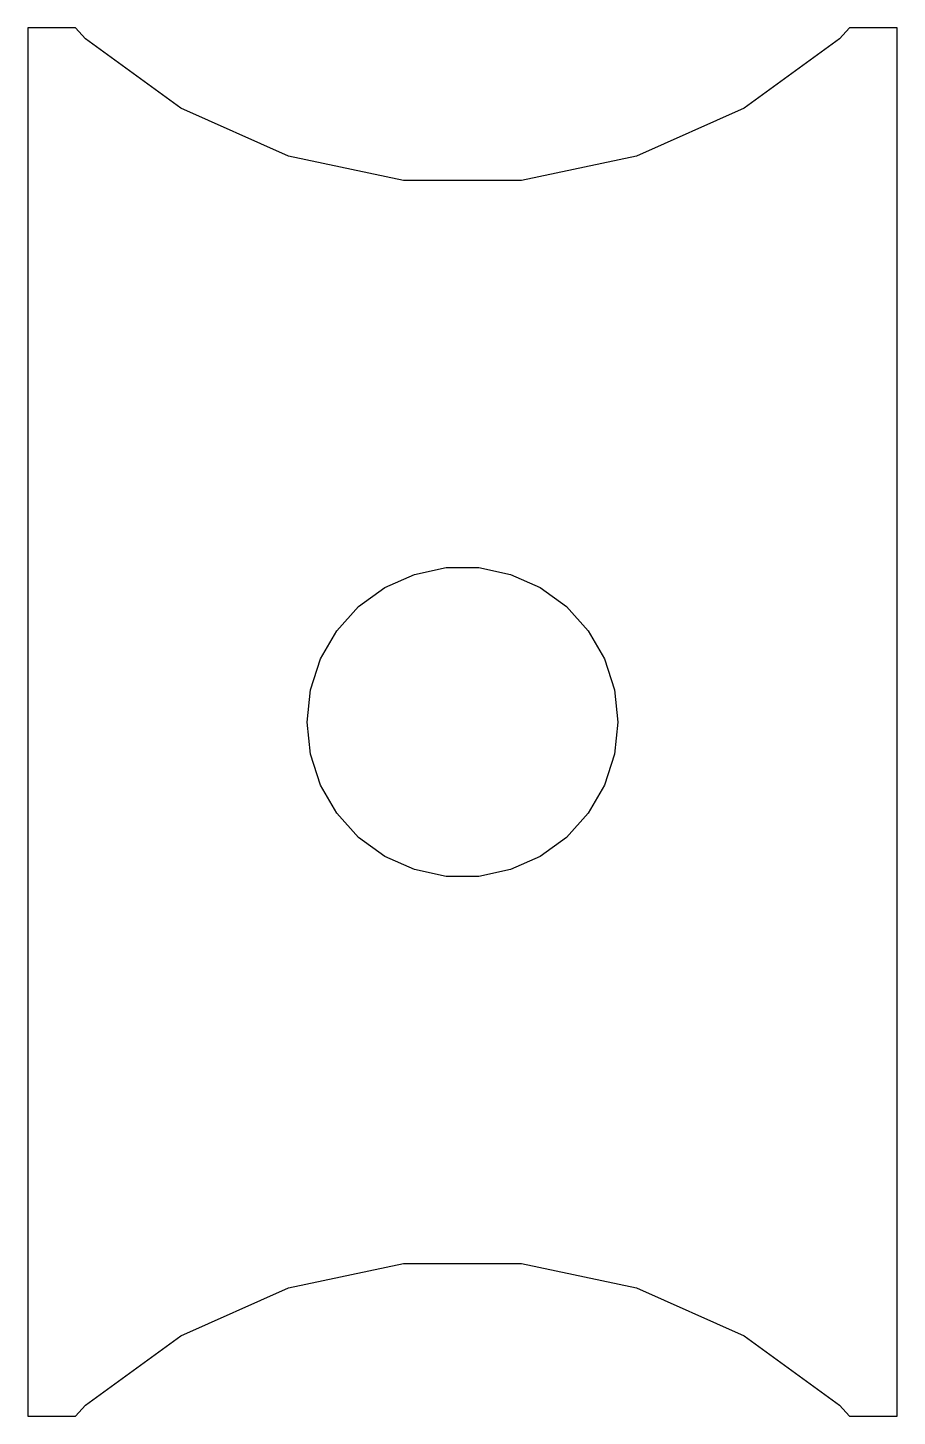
# Model space of a CAD drawing. Header units: metres. Extents: x -8.7 to 8.7, y -13.9 to 13.9.
import ezdxf

# ---------------------------------------------------------------- set-up
doc = ezdxf.new("R2010")
doc.units = ezdxf.units.M

msp = doc.modelspace()

# ---------------------------------------------------------------- linework, layer by layer
for p, q in [((-7.7284, 13.8625), (-8.68, 13.8625)), ((-8.68, 13.8625), (-8.68, -13.8625)), ((-7.52772, 13.6396), (-7.7284, 13.8625)), ((7.7284, 13.8625), (7.52772, 13.6396)), ((8.68, 13.8625), (7.7284, 13.8625)), ((8.68, -13.8625), (8.68, 13.8625)), ((-5.625, 12.2572), (-7.52772, 13.6396)), ((7.52772, 13.6396), (5.625, 12.2572)), ((-3.47644, 11.3006), (-5.625, 12.2572)), ((5.625, 12.2572), (3.47644, 11.3006)), ((-1.17594, 10.8116), (-3.47644, 11.3006)), ((3.47644, 11.3006), (1.17594, 10.8116)), ((1.17594, 10.8116), (-1.17594, 10.8116)), ((-0.957952, 2.94827), (-0.324038, 3.08302)), ((-0.324038, 3.08302), (0.324038, 3.08302)), ((0.324038, 3.08302), (0.957952, 2.94827)), ((-1.55, 2.68468), (-0.957952, 2.94827)), ((0.957952, 2.94827), (1.55, 2.68468)), ((-2.0743, 2.30375), (-1.55, 2.68468)), ((1.55, 2.68468), (2.0743, 2.30375)), ((-2.50795, 1.82213), (-2.0743, 2.30375)), ((2.0743, 2.30375), (2.50795, 1.82213)), ((-2.83199, 1.26088), (-2.50795, 1.82213)), ((2.50795, 1.82213), (2.83199, 1.26088)), ((-3.03226, 0.644526), (-2.83199, 1.26088)), ((2.83199, 1.26088), (3.03226, 0.644526)), ((-3.1, 0), (-3.03226, 0.644526)), ((3.03226, 0.644526), (3.1, 0)), ((-3.03226, -0.644526), (-3.1, 0)), ((3.1, 0), (3.03226, -0.644526)), ((-2.83199, -1.26088), (-3.03226, -0.644526)), ((3.03226, -0.644526), (2.83199, -1.26088)), ((-2.50795, -1.82213), (-2.83199, -1.26088)), ((2.83199, -1.26088), (2.50795, -1.82213)), ((-2.0743, -2.30375), (-2.50795, -1.82213)), ((2.50795, -1.82213), (2.0743, -2.30375)), ((-1.55, -2.68468), (-2.0743, -2.30375)), ((2.0743, -2.30375), (1.55, -2.68468)), ((-0.957952, -2.94827), (-1.55, -2.68468)), ((1.55, -2.68468), (0.957952, -2.94827)), ((-0.324038, -3.08302), (-0.957952, -2.94827)), ((0.957952, -2.94827), (0.324038, -3.08302)), ((0.324038, -3.08302), (-0.324038, -3.08302)), ((-3.47644, -11.3006), (-1.17594, -10.8116)), ((-1.17594, -10.8116), (1.17594, -10.8116)), ((1.17594, -10.8116), (3.47644, -11.3006)), ((-5.625, -12.2572), (-3.47644, -11.3006)), ((3.47644, -11.3006), (5.625, -12.2572)), ((-7.52772, -13.6396), (-5.625, -12.2572)), ((5.625, -12.2572), (7.52772, -13.6396)), ((-8.68, -13.8625), (-7.7284, -13.8625)), ((-7.7284, -13.8625), (-7.52772, -13.6396)), ((7.52772, -13.6396), (7.7284, -13.8625)), ((7.7284, -13.8625), (8.68, -13.8625))]:
    msp.add_line(p, q)

doc.saveas('drawing.dxf')
